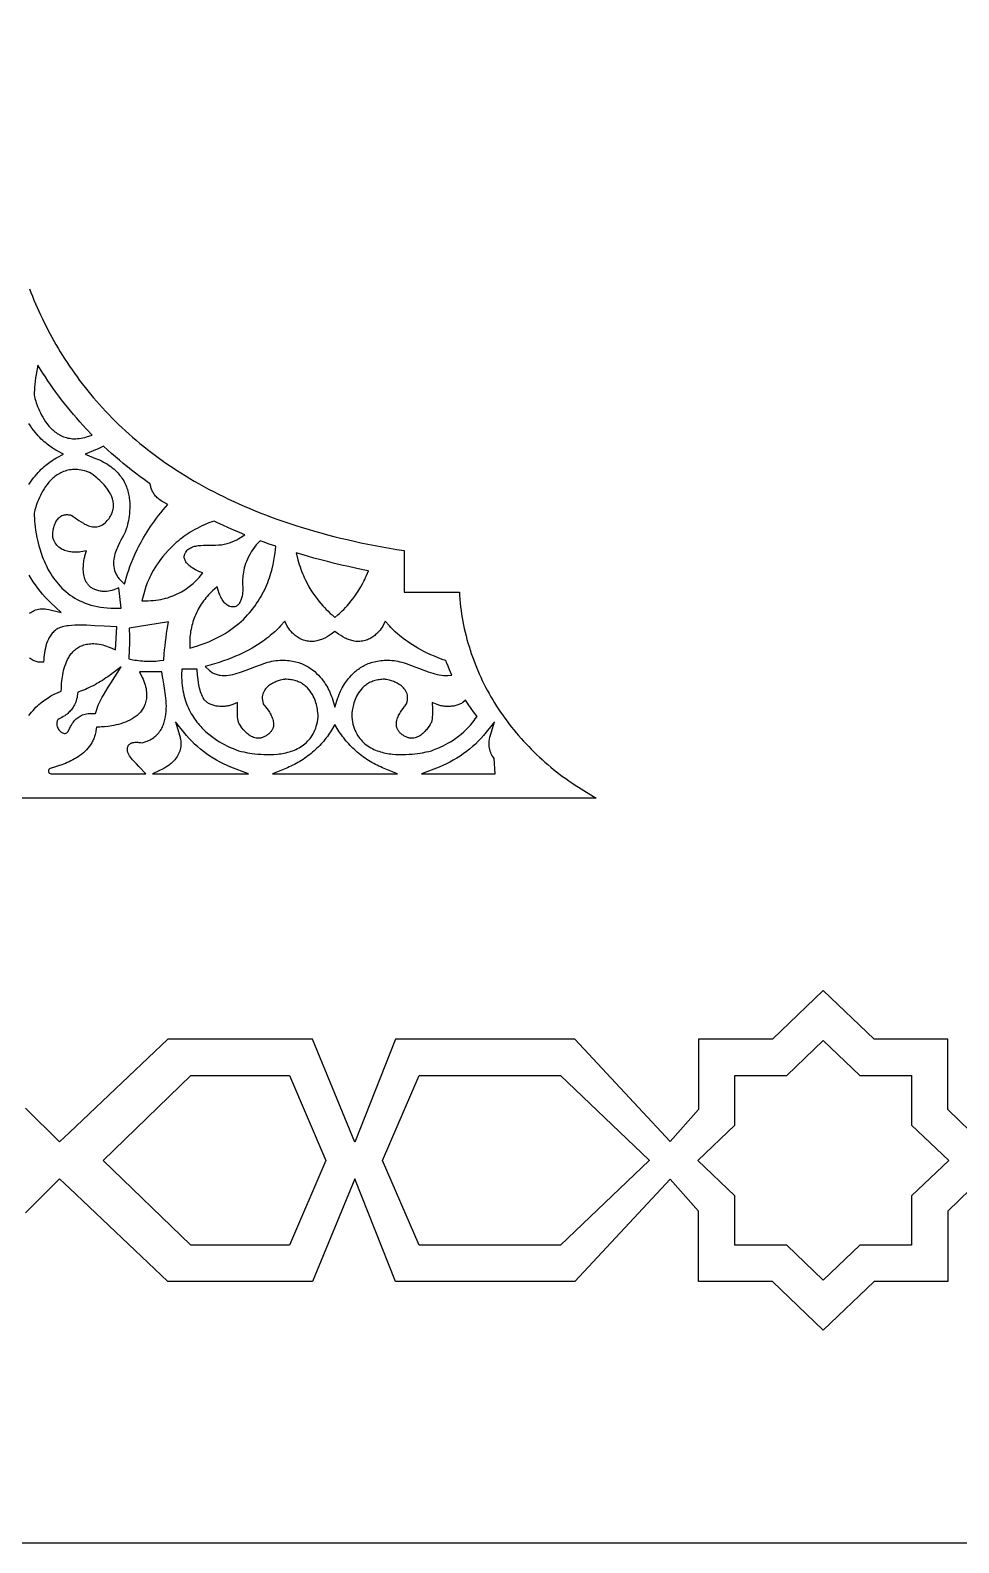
# Model space of a CAD drawing. Extents: x -1925 to 1925, y -1275 to 1275.
# Drawn here: x -1140 to -629, y -1275 to -443 of the extents above; entities that cross this region are included whole.
import ezdxf

# ---------------------------------------------------------------- set-up
doc = ezdxf.new("R2010")
doc.units = 0
doc.layers.add('LAYER_1', color=18, linetype='CONTINUOUS')

msp = doc.modelspace()

# ---------------------------------------------------------------- linework, layer by layer
at = {"layer": 'LAYER_1'}
for points in [[(-1925, -1275), (1925, -1275), (1925, 1275), (-1925, 1275)], [(-1105.64, -665.61), (-1108.75, -662.34), (-1110.58, -660.37), (-1112.38, -658.38), (-1114.14, -656.38), (-1115.88, -654.37), (-1117.57, -652.35), (-1119.24, -650.32), (-1120.87, -648.27), (-1122.47, -646.22), (-1124.03, -644.15), (-1125.57, -642.07), (-1127.07, -639.99), (-1128.54, -637.9), (-1129.98, -635.79), (-1131.39, -633.68), (-1132.77, -631.56), (-1135.51, -627.25), (-1136.47, -632.26), (-1136.79, -634.22), (-1137.05, -636.05), (-1137.24, -637.73), (-1137.38, -639.23), (-1137.48, -640.55), (-1137.56, -642.53), (-1137.55, -643.64), (-1137.43, -644.33), (-1137.16, -645.44), (-1136.71, -646.98), (-1136.41, -647.9), (-1136.07, -648.89), (-1135.67, -649.95), (-1135.22, -651.06), (-1134.72, -652.22), (-1134.16, -653.41), (-1133.53, -654.62), (-1132.85, -655.85), (-1132.11, -657.08), (-1131.3, -658.3), (-1130.41, -659.49), (-1129.47, -660.65), (-1128.96, -661.22), (-1128.44, -661.77), (-1127.9, -662.31), (-1127.34, -662.83), (-1126.76, -663.34), (-1126.15, -663.82), (-1125.53, -664.29), (-1124.89, -664.73), (-1124.23, -665.15), (-1123.54, -665.54), (-1122.84, -665.91), (-1122.11, -666.24), (-1121.36, -666.55), (-1120.59, -666.82), (-1119.8, -667.06), (-1118.99, -667.26), (-1118.15, -667.42), (-1117.3, -667.54), (-1116.43, -667.63), (-1115.53, -667.66), (-1114.62, -667.66), (-1113.69, -667.61), (-1112.74, -667.51), (-1111.77, -667.37), (-1110.79, -667.18), (-1109.78, -666.93), (-1108.76, -666.64)], [(-1073.67, -692.53), (-1074.59, -691.88), (-1077, -690.16), (-1079.38, -688.43), (-1081.71, -686.67), (-1084.01, -684.9), (-1086.27, -683.1), (-1088.5, -681.3), (-1090.68, -679.47), (-1092.83, -677.63), (-1094.95, -675.77), (-1097.03, -673.9), (-1099.34, -671.76), (-1100.47, -672.34), (-1101.63, -672.89), (-1102.71, -673.34), (-1103.85, -673.78), (-1105.04, -674.23), (-1109.48, -676.12), (-1105.04, -678.01), (-1103.85, -678.46), (-1102.71, -678.9), (-1101.63, -679.35), (-1100.47, -679.9), (-1099.36, -680.47), (-1098.3, -681.06), (-1097.3, -681.68), (-1096.34, -682.3), (-1095.44, -682.95), (-1094.58, -683.61), (-1093.76, -684.29), (-1093, -684.98), (-1092.27, -685.68), (-1091.59, -686.39), (-1090.95, -687.12), (-1090.35, -687.86), (-1089.78, -688.61), (-1089.26, -689.36), (-1088.77, -690.13), (-1088.31, -690.9), (-1087.89, -691.68), (-1087.5, -692.46), (-1087.15, -693.25), (-1086.82, -694.05), (-1086.53, -694.85), (-1086.26, -695.65), (-1086.02, -696.45), (-1085.81, -697.26), (-1085.62, -698.06), (-1085.46, -698.86), (-1085.32, -699.67), (-1085.2, -700.47), (-1085.11, -701.25), (-1084.98, -702.84), (-1084.93, -704.4), (-1084.94, -705.91), (-1085.02, -707.39), (-1085.14, -708.82), (-1085.31, -710.18), (-1085.51, -711.49), (-1085.74, -712.71), (-1085.98, -713.86), (-1086.23, -714.91), (-1086.48, -715.85), (-1086.96, -717.44), (-1087.32, -718.52), (-1087.52, -719.04), (-1087.67, -719.42), (-1087.86, -719.84), (-1088.39, -720.87), (-1089.79, -723.44), (-1090.58, -724.95), (-1091.38, -726.56), (-1091.76, -727.42), (-1092.13, -728.29), (-1092.49, -729.19), (-1092.81, -730.11), (-1093.1, -731.04), (-1093.36, -732), (-1093.57, -732.97), (-1093.74, -733.96), (-1093.85, -734.95), (-1093.9, -735.96), (-1093.88, -736.98), (-1093.78, -738.01), (-1093.61, -739.03), (-1093.35, -740.05), (-1092.99, -741.05), (-1092.77, -741.57), (-1092.53, -742.07), (-1092.27, -742.57), (-1091.98, -743.06), (-1091.66, -743.54), (-1091.31, -744.02), (-1090.94, -744.49), (-1090.54, -744.96), (-1090.12, -745.41), (-1087.92, -747.59), (-1086.17, -741.87), (-1085.54, -739.98), (-1084.83, -737.94), (-1084, -735.77), (-1083.07, -733.47), (-1082.01, -731.05), (-1080.82, -728.51), (-1080.17, -727.21), (-1079.48, -725.88), (-1078.76, -724.53), (-1077.99, -723.15), (-1077.19, -721.75), (-1076.34, -720.33), (-1075.45, -718.89), (-1074.51, -717.43), (-1073.53, -715.96), (-1072.5, -714.46), (-1071.42, -712.95), (-1070.3, -711.43), (-1069.12, -709.89), (-1067.88, -708.34), (-1066.6, -706.77), (-1064.02, -703.75), (-1066.44, -702.5), (-1067.11, -702.12), (-1067.74, -701.73), (-1068.33, -701.33), (-1068.88, -700.92), (-1069.4, -700.5), (-1069.88, -700.08), (-1070.32, -699.64), (-1070.73, -699.2), (-1071.11, -698.75), (-1071.46, -698.29), (-1071.78, -697.82), (-1072.08, -697.35), (-1072.34, -696.88), (-1072.58, -696.4), (-1072.8, -695.91), (-1072.99, -695.42), (-1073.15, -694.92), (-1073.3, -694.41), (-1073.42, -693.91), (-1073.53, -693.4)], [(-1089.64, -760.79), (-1091.05, -749.73), (-1093.8, -750.76), (-1094.77, -751.07), (-1095.75, -751.32), (-1096.74, -751.51), (-1097.73, -751.64), (-1098.72, -751.7), (-1099.7, -751.68), (-1100.17, -751.65), (-1100.64, -751.59), (-1101.3, -751.48), (-1101.93, -751.36), (-1102.53, -751.21), (-1103.1, -751.05), (-1103.64, -750.86), (-1104.15, -750.66), (-1104.63, -750.45), (-1105.08, -750.22), (-1105.51, -749.97), (-1105.92, -749.71), (-1106.31, -749.44), (-1106.67, -749.16), (-1107.01, -748.86), (-1107.33, -748.55), (-1107.63, -748.23), (-1107.91, -747.9), (-1108.18, -747.56), (-1108.43, -747.2), (-1108.66, -746.84), (-1108.87, -746.48), (-1109.27, -745.69), (-1109.6, -744.89), (-1109.87, -744.05), (-1110.09, -743.2), (-1110.26, -742.33), (-1110.39, -741.45), (-1110.47, -740.57), (-1110.52, -739.69), (-1110.53, -738.82), (-1110.5, -737.98), (-1110.46, -737.15), (-1110.39, -736.36), (-1110.3, -735.61), (-1110.2, -734.91), (-1109.98, -733.66), (-1109.77, -732.68), (-1109.6, -732.03), (-1108.74, -729.35), (-1111.98, -729.94), (-1112.71, -730.02), (-1113.66, -730.08), (-1114.78, -730.11), (-1116.03, -730.06), (-1116.68, -730.01), (-1117.35, -729.93), (-1118.03, -729.83), (-1118.73, -729.7), (-1119.42, -729.53), (-1120.11, -729.33), (-1120.79, -729.09), (-1121.47, -728.82), (-1122.12, -728.5), (-1122.76, -728.14), (-1123.37, -727.74), (-1123.96, -727.29), (-1124.52, -726.79), (-1125.05, -726.23), (-1125.54, -725.62), (-1126, -724.94), (-1126.42, -724.2), (-1126.79, -723.39), (-1127.12, -722.48), (-1127.26, -722.01), (-1127.37, -721.61), (-1127.37, -721.53), (-1127.37, -721.06), (-1127.34, -720.31), (-1127.27, -719.37), (-1127.12, -718.28), (-1126.9, -717.07), (-1126.75, -716.46), (-1126.58, -715.84), (-1126.39, -715.22), (-1126.16, -714.6), (-1125.91, -714), (-1125.63, -713.41), (-1125.32, -712.85), (-1124.98, -712.32), (-1124.61, -711.82), (-1124.21, -711.36), (-1123.78, -710.95), (-1123.31, -710.57), (-1122.81, -710.25), (-1122.27, -709.97), (-1121.66, -709.73), (-1121.36, -709.64), (-1121.04, -709.56), (-1120.69, -709.5), (-1120.34, -709.45), (-1119.96, -709.42), (-1119.57, -709.4), (-1119.16, -709.4), (-1118.73, -709.43), (-1118.28, -709.47), (-1117.85, -709.53), (-1117.67, -709.57), (-1117.46, -709.65), (-1117.17, -709.78), (-1116.85, -709.96), (-1116.03, -710.47), (-1115.1, -711.1), (-1112.94, -712.62), (-1111.74, -713.42), (-1110.48, -714.19), (-1109.81, -714.56), (-1109.13, -714.9), (-1108.44, -715.21), (-1107.73, -715.5), (-1107.01, -715.74), (-1106.27, -715.94), (-1105.51, -716.09), (-1104.74, -716.18), (-1103.95, -716.2), (-1103.16, -716.14), (-1102.36, -716), (-1101.56, -715.78), (-1100.78, -715.46), (-1100.01, -715.04), (-1099.26, -714.53), (-1098.55, -713.93), (-1097.92, -713.32), (-1097.34, -712.71), (-1096.81, -712.1), (-1096.33, -711.48), (-1095.9, -710.86), (-1095.5, -710.23), (-1095.16, -709.59), (-1094.85, -708.95), (-1094.59, -708.31), (-1094.38, -707.67), (-1094.2, -707.02), (-1094.06, -706.38), (-1093.97, -705.73), (-1093.91, -705.09), (-1093.89, -704.46), (-1093.9, -703.83), (-1093.95, -703.2), (-1094.03, -702.59), (-1094.14, -701.98), (-1094.28, -701.38), (-1094.44, -700.78), (-1094.63, -700.2), (-1094.85, -699.62), (-1095.09, -699.04), (-1095.61, -697.95), (-1096.21, -696.89), (-1096.87, -695.86), (-1097.57, -694.88), (-1098.32, -693.93), (-1099.09, -693.03), (-1099.88, -692.18), (-1100.67, -691.37), (-1101.47, -690.61), (-1102.26, -689.9), (-1103.03, -689.24), (-1103.77, -688.63), (-1105.11, -687.6), (-1106.23, -686.81), (-1107.07, -686.28), (-1107.62, -685.98), (-1108.76, -685.6), (-1109.78, -685.31), (-1110.79, -685.06), (-1111.77, -684.87), (-1112.74, -684.73), (-1113.69, -684.63), (-1114.62, -684.58), (-1115.53, -684.58), (-1116.43, -684.61), (-1117.3, -684.7), (-1118.15, -684.82), (-1118.99, -684.98), (-1119.8, -685.18), (-1120.59, -685.42), (-1121.36, -685.69), (-1122.11, -686), (-1122.84, -686.33), (-1123.54, -686.7), (-1124.23, -687.09), (-1124.89, -687.51), (-1125.53, -687.95), (-1126.15, -688.42), (-1126.76, -688.9), (-1127.34, -689.41), (-1127.9, -689.93), (-1128.44, -690.47), (-1128.96, -691.02), (-1129.47, -691.59), (-1130.41, -692.75), (-1131.3, -693.94), (-1132.11, -695.16), (-1132.85, -696.39), (-1133.53, -697.62), (-1134.16, -698.83), (-1134.72, -700.02), (-1135.22, -701.18), (-1135.67, -702.29), (-1136.07, -703.35), (-1136.41, -704.34), (-1136.71, -705.26), (-1137.16, -706.8), (-1137.43, -707.91), (-1137.55, -708.6), (-1137.56, -709.71), (-1137.48, -711.69), (-1137.38, -713.01), (-1137.24, -714.51), (-1137.05, -716.19), (-1136.79, -718.02), (-1136.47, -719.98), (-1136.07, -722.07), (-1135.58, -724.25), (-1135, -726.52), (-1134.32, -728.85), (-1133.94, -730.04), (-1133.53, -731.24), (-1133.09, -732.44), (-1132.63, -733.65), (-1132.13, -734.86), (-1131.59, -736.07), (-1131.03, -737.28), (-1130.42, -738.49), (-1129.79, -739.69), (-1129.11, -740.88), (-1128.4, -742.06), (-1127.65, -743.22), (-1126.86, -744.37), (-1126.03, -745.51), (-1125.15, -746.62), (-1124.23, -747.71), (-1123.27, -748.77), (-1122.26, -749.81), (-1121.21, -750.81), (-1120.1, -751.78), (-1118.95, -752.72), (-1117.75, -753.62), (-1116.51, -754.48), (-1115.2, -755.29), (-1113.85, -756.06), (-1112.45, -756.78), (-1110.99, -757.45), (-1109.48, -758.07), (-1107.92, -758.63), (-1106.3, -759.14), (-1104.62, -759.58), (-1102.89, -759.96), (-1101.1, -760.28), (-1099.26, -760.53), (-1097.35, -760.71), (-1095.39, -760.82), (-1093.37, -760.86)], [(-1021.65, -720.46), (-1024.47, -719.3), (-1027.6, -717.97), (-1030.69, -716.61), (-1033.74, -715.23), (-1036.74, -713.83), (-1038.55, -712.96), (-1039.28, -713.2), (-1040.82, -713.75), (-1042.32, -714.34), (-1043.78, -714.95), (-1045.2, -715.59), (-1046.58, -716.26), (-1047.93, -716.95), (-1049.23, -717.66), (-1050.5, -718.39), (-1051.73, -719.14), (-1052.92, -719.91), (-1054.08, -720.7), (-1055.2, -721.49), (-1056.28, -722.31), (-1057.33, -723.13), (-1058.35, -723.96), (-1059.33, -724.8), (-1060.28, -725.65), (-1061.19, -726.5), (-1062.07, -727.35), (-1062.91, -728.21), (-1063.73, -729.07), (-1065.26, -730.77), (-1066.67, -732.45), (-1067.96, -734.11), (-1069.13, -735.72), (-1070.19, -737.27), (-1071.14, -738.76), (-1071.99, -740.17), (-1072.73, -741.48), (-1073.37, -742.68), (-1073.92, -743.77), (-1074.37, -744.73), (-1075.02, -746.19), (-1075.34, -746.99), (-1075.7, -747.98), (-1076.04, -748.98), (-1076.63, -750.95), (-1077.18, -752.9), (-1078.3, -756.74), (-1074.85, -756.77), (-1073.38, -756.72), (-1071.95, -756.63), (-1070.56, -756.48), (-1069.19, -756.29), (-1067.87, -756.05), (-1066.57, -755.77), (-1065.32, -755.45), (-1064.09, -755.1), (-1062.91, -754.71), (-1061.76, -754.29), (-1060.64, -753.84), (-1059.56, -753.37), (-1058.52, -752.87), (-1057.52, -752.35), (-1056.55, -751.82), (-1055.61, -751.27), (-1054.72, -750.71), (-1053.86, -750.14), (-1053.04, -749.56), (-1052.25, -748.98), (-1051.5, -748.4), (-1050.12, -747.24), (-1048.88, -746.11), (-1047.79, -745.03), (-1046.85, -744.01), (-1044.67, -741.44), (-1046.92, -740.65), (-1047.34, -740.47), (-1047.98, -740.16), (-1048.78, -739.75), (-1049.68, -739.23), (-1050.64, -738.61), (-1051.12, -738.27), (-1051.6, -737.91), (-1052.06, -737.53), (-1052.51, -737.14), (-1052.94, -736.73), (-1053.34, -736.3), (-1053.7, -735.87), (-1054.03, -735.42), (-1054.31, -734.97), (-1054.54, -734.52), (-1054.73, -734.07), (-1054.86, -733.61), (-1054.94, -733.16), (-1054.97, -732.7), (-1054.95, -732.22), (-1054.85, -731.7), (-1054.79, -731.47), (-1054.7, -731.2), (-1054.59, -730.93), (-1054.46, -730.65), (-1054.3, -730.37), (-1054.14, -730.08), (-1053.69, -729.45), (-1053.32, -729.01), (-1052.92, -728.62), (-1052.5, -728.26), (-1052.04, -727.95), (-1051.56, -727.66), (-1051.04, -727.41), (-1050.49, -727.18), (-1049.91, -726.99), (-1049.3, -726.82), (-1048.66, -726.67), (-1048, -726.55), (-1047.32, -726.45), (-1045.86, -726.31), (-1044.34, -726.24), (-1041.14, -726.2), (-1039.5, -726.19), (-1037.84, -726.17), (-1036.18, -726.1), (-1034.54, -725.96), (-1033.72, -725.85), (-1032.91, -725.72), (-1032.11, -725.56), (-1031.32, -725.36), (-1029.98, -724.95), (-1028.66, -724.45), (-1027.36, -723.89), (-1026.1, -723.25), (-1024.88, -722.54)], [(-1051.81, -782.78), (-1047.75, -781.57), (-1045.6, -780.86), (-1043.52, -780.1), (-1041.51, -779.3), (-1039.57, -778.47), (-1037.69, -777.59), (-1035.89, -776.67), (-1034.14, -775.72), (-1032.47, -774.73), (-1030.85, -773.71), (-1029.3, -772.66), (-1027.81, -771.58), (-1026.38, -770.48), (-1025.01, -769.35), (-1023.69, -768.19), (-1022.44, -767.01), (-1021.23, -765.82), (-1020.09, -764.6), (-1018.99, -763.37), (-1017.95, -762.12), (-1016.96, -760.86), (-1016.01, -759.59), (-1015.12, -758.32), (-1014.27, -757.03), (-1013.47, -755.74), (-1012.72, -754.44), (-1012, -753.15), (-1011.33, -751.85), (-1010.7, -750.55), (-1010.11, -749.26), (-1009.56, -747.97), (-1009.04, -746.69), (-1008.56, -745.42), (-1008.11, -744.16), (-1007.7, -742.91), (-1007.32, -741.68), (-1006.97, -740.46), (-1006.65, -739.25), (-1006.09, -736.91), (-1005.63, -734.66), (-1005.27, -732.5), (-1004.99, -730.47), (-1004.77, -728.56), (-1004.63, -726.83), (-1008.19, -725.59), (-1011.53, -724.38), (-1013.23, -723.75), (-1014.18, -724.73), (-1015.33, -726.03), (-1016.37, -727.34), (-1017.31, -728.65), (-1018.16, -729.96), (-1018.93, -731.27), (-1019.6, -732.56), (-1020.2, -733.85), (-1020.73, -735.11), (-1021.18, -736.35), (-1021.57, -737.56), (-1021.9, -738.75), (-1022.17, -739.9), (-1022.39, -741.01), (-1022.56, -742.08), (-1022.69, -743.1), (-1022.78, -744.07), (-1022.84, -745), (-1022.88, -746.64), (-1022.85, -748.04), (-1022.78, -749.13), (-1022.72, -749.86), (-1022.7, -750.17), (-1022.73, -750.79), (-1022.77, -751.45), (-1022.85, -752.28), (-1022.99, -753.23), (-1023.18, -754.26), (-1023.45, -755.33), (-1023.61, -755.85), (-1023.79, -756.37), (-1023.99, -756.87), (-1024.21, -757.35), (-1024.45, -757.8), (-1024.71, -758.22), (-1024.99, -758.61), (-1025.29, -758.95), (-1025.61, -759.26), (-1025.94, -759.52), (-1026.29, -759.73), (-1026.66, -759.91), (-1027.07, -760.04), (-1027.51, -760.12), (-1028.01, -760.16), (-1028.56, -760.14), (-1029.18, -760.05), (-1029.87, -759.87), (-1030.14, -759.79), (-1030.4, -759.69), (-1030.96, -759.42), (-1031.48, -759.1), (-1031.97, -758.72), (-1032.45, -758.28), (-1032.91, -757.8), (-1033.34, -757.27), (-1033.75, -756.69), (-1034.14, -756.08), (-1034.51, -755.44), (-1034.85, -754.78), (-1035.16, -754.1), (-1035.45, -753.41), (-1035.71, -752.73), (-1036.9, -749.17), (-1039.38, -751.34), (-1040.15, -752.06), (-1040.91, -752.81), (-1041.65, -753.58), (-1042.36, -754.38), (-1043.05, -755.2), (-1043.72, -756.04), (-1044.37, -756.9), (-1044.99, -757.77), (-1045.59, -758.67), (-1046.16, -759.58), (-1046.71, -760.51), (-1047.24, -761.46), (-1047.74, -762.41), (-1048.21, -763.38), (-1048.66, -764.37), (-1049.08, -765.36), (-1049.48, -766.36), (-1049.84, -767.37), (-1050.18, -768.39), (-1050.49, -769.42), (-1050.77, -770.45), (-1051.03, -771.49), (-1051.25, -772.53), (-1051.44, -773.57), (-1051.6, -774.61), (-1051.73, -775.66), (-1051.82, -776.71), (-1051.89, -777.75), (-1051.92, -778.79), (-1051.92, -779.83)], [(-987.38, -747.1), (-986.31, -749.05), (-985.21, -750.88), (-984.11, -752.6), (-983, -754.21), (-981.9, -755.7), (-980.82, -757.09), (-979.76, -758.36), (-978.75, -759.52), (-977.78, -760.58), (-976.87, -761.52), (-976.02, -762.37), (-974.59, -763.71), (-973.57, -764.62), (-972.02, -765.99), (-970.48, -764.62), (-969.45, -763.71), (-968.02, -762.37), (-967.17, -761.52), (-966.26, -760.58), (-965.3, -759.52), (-964.28, -758.36), (-963.22, -757.09), (-962.14, -755.7), (-961.04, -754.21), (-959.94, -752.6), (-958.83, -750.88), (-957.74, -749.05), (-956.67, -747.1), (-956.14, -746.08), (-955.63, -745.04), (-955.13, -743.96), (-954.64, -742.86), (-953.56, -740.33), (-956.72, -739.7), (-960.69, -738.87), (-964.62, -738.02), (-968.5, -737.14), (-972.33, -736.22), (-976.12, -735.28), (-979.86, -734.31), (-983.56, -733.32), (-987.21, -732.29), (-990.82, -731.24), (-993.42, -730.46), (-992.4, -734.34), (-992.03, -735.64), (-991.64, -736.92), (-991.23, -738.16), (-990.8, -739.38), (-990.35, -740.57), (-989.89, -741.73), (-989.41, -742.86), (-988.92, -743.96), (-988.41, -745.04)], [(-1066.21, -789.46), (-1065.95, -785.99), (-1065.76, -783.76), (-1065.54, -781.53), (-1065.29, -779.31), (-1065.01, -777.08), (-1064.7, -774.87), (-1064.36, -772.65), (-1063.65, -768.38), (-1085.2, -771.83), (-1085.14, -776.71), (-1085.18, -780.29), (-1085.3, -783.87), (-1085.55, -788.76), (-1083.26, -789.21), (-1082.22, -789.4), (-1081.17, -789.56), (-1080.12, -789.69), (-1079.06, -789.81), (-1078, -789.9), (-1076.94, -789.98), (-1075.88, -790.02), (-1074.82, -790.05), (-1073.75, -790.06), (-1072.69, -790.04), (-1071.63, -790), (-1070.57, -789.93), (-1069.51, -789.85), (-1068.46, -789.74)], [(-909.76, -792.8), (-910.56, -790.76), (-910.83, -790.03), (-911.13, -789.73), (-912.98, -789.06), (-915.18, -788.21), (-917.28, -787.34), (-919.28, -786.46), (-921.19, -785.56), (-923.01, -784.66), (-924.74, -783.75), (-926.38, -782.84), (-927.93, -781.94), (-929.39, -781.04), (-930.77, -780.15), (-932.07, -779.27), (-933.28, -778.41), (-934.41, -777.58), (-935.47, -776.76), (-936.45, -775.97), (-937.35, -775.22), (-938.94, -773.8), (-940.25, -772.56), (-941.28, -771.5), (-942.07, -770.65), (-944.47, -768), (-945.71, -770.68), (-946.08, -771.35), (-946.58, -772.1), (-947.18, -772.92), (-947.9, -773.76), (-948.72, -774.62), (-949.15, -775.03), (-949.62, -775.44), (-950.11, -775.85), (-950.62, -776.24), (-951.15, -776.62), (-951.7, -776.98), (-952.27, -777.33), (-952.86, -777.65), (-953.48, -777.95), (-954.11, -778.22), (-954.75, -778.46), (-955.42, -778.67), (-956.1, -778.85), (-956.8, -778.99), (-957.52, -779.1), (-958.26, -779.17), (-959.02, -779.19), (-959.79, -779.18), (-960.58, -779.11), (-961.4, -778.99), (-962.04, -778.87), (-962.69, -778.72), (-963.33, -778.54), (-963.97, -778.34), (-964.6, -778.11), (-965.23, -777.86), (-965.85, -777.59), (-966.46, -777.3), (-967.68, -776.65), (-968.86, -775.95), (-970.01, -775.19), (-972.02, -773.72), (-974.04, -775.19), (-975.18, -775.95), (-976.36, -776.65), (-977.59, -777.3), (-978.19, -777.59), (-978.82, -777.86), (-979.45, -778.11), (-980.08, -778.34), (-980.72, -778.54), (-981.36, -778.72), (-982, -778.87), (-982.64, -778.99), (-983.46, -779.11), (-984.25, -779.18), (-985.03, -779.19), (-985.78, -779.17), (-986.52, -779.1), (-987.24, -778.99), (-987.94, -778.85), (-988.62, -778.67), (-989.29, -778.46), (-989.94, -778.22), (-990.57, -777.95), (-991.18, -777.65), (-991.77, -777.33), (-992.34, -776.98), (-992.9, -776.62), (-993.43, -776.24), (-993.94, -775.85), (-994.43, -775.44), (-994.89, -775.03), (-995.33, -774.62), (-996.15, -773.76), (-996.86, -772.92), (-997.47, -772.1), (-997.96, -771.35), (-998.34, -770.68), (-999.58, -768), (-1001.97, -770.65), (-1002.76, -771.5), (-1003.8, -772.56), (-1005.11, -773.81), (-1005.86, -774.49), (-1006.69, -775.21), (-1007.6, -775.97), (-1008.57, -776.76), (-1009.63, -777.58), (-1010.76, -778.41), (-1011.98, -779.27), (-1013.27, -780.15), (-1014.65, -781.04), (-1016.12, -781.94), (-1017.67, -782.84), (-1019.3, -783.75), (-1021.03, -784.66), (-1022.85, -785.56), (-1024.76, -786.46), (-1026.77, -787.34), (-1028.87, -788.21), (-1031.07, -789.06), (-1033.36, -789.89), (-1035.76, -790.7), (-1038.26, -791.48), (-1043.48, -792.97), (-1041.04, -795.17), (-1040.56, -795.56), (-1040.07, -795.92), (-1039.57, -796.24), (-1039.06, -796.54), (-1038.54, -796.8), (-1038.01, -797.04), (-1037.47, -797.24), (-1036.92, -797.42), (-1036.37, -797.57), (-1035.81, -797.69), (-1035.23, -797.79), (-1034.11, -797.91), (-1032.95, -797.94), (-1031.79, -797.89), (-1030.61, -797.77), (-1029.42, -797.58), (-1028.23, -797.34), (-1027.03, -797.05), (-1025.82, -796.71), (-1024.61, -796.33), (-1023.38, -795.92), (-1020.94, -795.03), (-1018.49, -794.09), (-1016.05, -793.13), (-1013.62, -792.2), (-1012.43, -791.77), (-1011.25, -791.36), (-1010.08, -790.98), (-1008.92, -790.63), (-1007.79, -790.33), (-1006.68, -790.08), (-1005.59, -789.88), (-1004.53, -789.73), (-1003.41, -789.62), (-1002.32, -789.55), (-1001.25, -789.52), (-1000.21, -789.51), (-999.19, -789.54), (-998.2, -789.61), (-997.24, -789.7), (-996.3, -789.82), (-995.38, -789.97), (-994.49, -790.14), (-993.62, -790.35), (-992.78, -790.57), (-991.95, -790.82), (-991.15, -791.1), (-990.38, -791.39), (-989.62, -791.71), (-988.88, -792.04), (-988.17, -792.4), (-987.48, -792.77), (-986.8, -793.16), (-986.15, -793.56), (-985.51, -793.98), (-984.9, -794.41), (-984.31, -794.85), (-983.16, -795.78), (-982.1, -796.74), (-981.1, -797.73), (-980.18, -798.74), (-979.32, -799.76), (-978.53, -800.79), (-977.81, -801.82), (-977.15, -802.83), (-976.54, -803.82), (-976, -804.78), (-975.52, -805.7), (-975.09, -806.56), (-974.4, -808.13), (-973.9, -809.39), (-973.6, -810.27), (-972.02, -815.36), (-970.45, -810.27), (-970.14, -809.39), (-969.65, -808.12), (-969.33, -807.38), (-968.95, -806.57), (-968.53, -805.7), (-968.04, -804.78), (-967.5, -803.82), (-966.9, -802.83), (-966.23, -801.82), (-965.51, -800.79), (-964.72, -799.76), (-963.86, -798.74), (-962.94, -797.73), (-961.95, -796.74), (-960.87, -795.77), (-960.32, -795.31), (-959.74, -794.85), (-959.15, -794.41), (-958.53, -793.98), (-957.9, -793.56), (-957.24, -793.16), (-956.57, -792.77), (-955.87, -792.4), (-955.16, -792.04), (-954.42, -791.71), (-953.67, -791.39), (-952.89, -791.1), (-952.09, -790.82), (-951.27, -790.57), (-950.42, -790.35), (-949.55, -790.14), (-948.66, -789.97), (-947.75, -789.82), (-946.81, -789.7), (-945.84, -789.61), (-944.85, -789.54), (-943.84, -789.51), (-942.79, -789.52), (-941.73, -789.55), (-940.63, -789.62), (-939.52, -789.73), (-938.45, -789.88), (-937.36, -790.08), (-936.25, -790.33), (-935.12, -790.63), (-933.97, -790.98), (-932.8, -791.35), (-930.42, -792.2), (-928, -793.13), (-925.55, -794.09), (-923.1, -795.03), (-920.66, -795.92), (-919.44, -796.33), (-918.22, -796.71), (-917.02, -797.05), (-915.81, -797.34), (-914.62, -797.58), (-913.43, -797.77), (-912.26, -797.89), (-911.09, -797.94), (-909.95, -797.91), (-907.65, -797.71), (-908.92, -794.82)], [(-1089.77, -793.22), (-1097.09, -798.59), (-1098.05, -799.26), (-1099.02, -799.92), (-1100, -800.57), (-1101, -801.19), (-1102.02, -801.8), (-1103.04, -802.39), (-1104.08, -802.96), (-1105.12, -803.51), (-1106.18, -804.04), (-1107.25, -804.55), (-1108.33, -805.05), (-1109.41, -805.52), (-1110.51, -805.98), (-1111.61, -806.41), (-1113.58, -807.14), (-1113.83, -809.06), (-1114, -809.99), (-1114.2, -810.87), (-1114.45, -811.71), (-1114.72, -812.51), (-1115.02, -813.26), (-1115.35, -813.96), (-1115.71, -814.63), (-1116.08, -815.26), (-1116.47, -815.86), (-1116.88, -816.42), (-1117.3, -816.94), (-1117.72, -817.43), (-1118.16, -817.89), (-1118.6, -818.32), (-1119.04, -818.72), (-1119.48, -819.09), (-1119.91, -819.42), (-1120.76, -820.03), (-1121.56, -820.53), (-1122.27, -820.93), (-1123.43, -821.52), (-1123.87, -821.74), (-1124.33, -822.04), (-1124.66, -822.46), (-1124.85, -822.8), (-1125, -823.14), (-1125.11, -823.52), (-1125.18, -824.16), (-1125.15, -824.82), (-1125.04, -825.45), (-1124.86, -826.06), (-1124.62, -826.65), (-1124.32, -827.22), (-1123.98, -827.75), (-1123.59, -828.25), (-1123.14, -828.71), (-1122.64, -829.12), (-1122.05, -829.46), (-1121.43, -829.67), (-1121.02, -829.74), (-1120.63, -829.75), (-1120.23, -829.7), (-1119.63, -829.53), (-1119.15, -829.13), (-1118.9, -828.76), (-1118.65, -828.25), (-1118.02, -826.89), (-1117.61, -826.05), (-1117.09, -825.14), (-1116.48, -824.17), (-1116.14, -823.69), (-1115.76, -823.21), (-1115.36, -822.73), (-1114.93, -822.27), (-1114.47, -821.81), (-1113.98, -821.38), (-1113.45, -820.96), (-1112.89, -820.57), (-1112.3, -820.21), (-1111.67, -819.88), (-1111, -819.58), (-1110.29, -819.33), (-1109.54, -819.11), (-1108.73, -818.94), (-1107.88, -818.81), (-1106.98, -818.75), (-1106.02, -818.74), (-1103.76, -818.86), (-1103.09, -816.52), (-1102.71, -815.37), (-1102.27, -814.23), (-1101.79, -813.11), (-1101.27, -811.99), (-1100.7, -810.88), (-1100.11, -809.78), (-1099.48, -808.68), (-1098.15, -806.48), (-1096.77, -804.29), (-1095.36, -802.1)], [(-981.3, -820.34), (-981.32, -819.56), (-981.4, -818.47), (-981.56, -817.14), (-981.67, -816.38), (-981.82, -815.58), (-982, -814.74), (-982.22, -813.87), (-982.47, -812.96), (-982.77, -812.04), (-983.11, -811.11), (-983.51, -810.16), (-983.96, -809.22), (-984.47, -808.27), (-985.03, -807.35), (-985.67, -806.44), (-986.37, -805.56), (-987.15, -804.71), (-988, -803.92), (-988.46, -803.52), (-988.94, -803.16), (-989.44, -802.8), (-989.95, -802.47), (-990.49, -802.15), (-991.05, -801.84), (-991.63, -801.56), (-992.23, -801.3), (-992.86, -801.06), (-993.5, -800.84), (-994.17, -800.64), (-994.85, -800.47), (-995.56, -800.33), (-996.29, -800.2), (-997.04, -800.11), (-997.81, -800.04), (-998.61, -800), (-999.49, -799.98), (-999.87, -800.02), (-1000.44, -800.12), (-1001.2, -800.28), (-1002.13, -800.52), (-1003.2, -800.84), (-1004.35, -801.25), (-1004.96, -801.5), (-1005.57, -801.77), (-1006.19, -802.08), (-1006.81, -802.41), (-1007.42, -802.78), (-1008.02, -803.18), (-1008.6, -803.62), (-1009.17, -804.1), (-1009.7, -804.63), (-1010.2, -805.2), (-1010.66, -805.81), (-1011.06, -806.48), (-1011.41, -807.2), (-1011.68, -807.96), (-1011.88, -808.77), (-1012, -809.62), (-1012.02, -810.5), (-1011.95, -811.42), (-1011.78, -812.36), (-1011.46, -813.52), (-1011.13, -814.02), (-1010.7, -814.53), (-1010.16, -815.2), (-1009.52, -816.04), (-1008.81, -817.02), (-1008.07, -818.14), (-1007.72, -818.73), (-1007.39, -819.34), (-1007.07, -819.98), (-1006.77, -820.62), (-1006.51, -821.28), (-1006.28, -821.95), (-1006.1, -822.62), (-1005.96, -823.28), (-1005.87, -823.95), (-1005.83, -824.6), (-1005.85, -825.25), (-1005.93, -825.88), (-1006.08, -826.53), (-1006.17, -826.82), (-1006.29, -827.13), (-1006.42, -827.44), (-1006.58, -827.75), (-1006.75, -828.05), (-1006.95, -828.36), (-1007.17, -828.67), (-1007.41, -828.97), (-1007.69, -829.28), (-1007.98, -829.58), (-1008.31, -829.89), (-1008.67, -830.19), (-1009.06, -830.49), (-1009.48, -830.79), (-1009.9, -831.06), (-1010.32, -831.31), (-1010.73, -831.53), (-1011.13, -831.72), (-1011.52, -831.88), (-1011.91, -832.03), (-1012.29, -832.14), (-1012.66, -832.24), (-1013.03, -832.31), (-1013.39, -832.37), (-1013.75, -832.4), (-1014.08, -832.42), (-1014.79, -832.4), (-1015.46, -832.32), (-1016.13, -832.17), (-1016.78, -831.97), (-1017.42, -831.71), (-1018.04, -831.4), (-1018.66, -831.05), (-1019.25, -830.65), (-1019.83, -830.22), (-1020.39, -829.76), (-1020.92, -829.27), (-1021.43, -828.77), (-1021.92, -828.25), (-1022.37, -827.74), (-1023.2, -826.7), (-1023.9, -825.73), (-1024.45, -824.87), (-1024.86, -824.17), (-1025.09, -823.73), (-1025.12, -823.66), (-1025.31, -822.72), (-1025.48, -821.66), (-1025.6, -820.58), (-1025.68, -819.5), (-1025.73, -818.4), (-1025.75, -817.3), (-1025.73, -816.2), (-1025.61, -812.7), (-1028.29, -813.86), (-1028.77, -814.05), (-1029.28, -814.22), (-1029.81, -814.38), (-1030.35, -814.51), (-1030.9, -814.63), (-1031.47, -814.73), (-1032.05, -814.82), (-1032.64, -814.88), (-1033.24, -814.92), (-1033.84, -814.95), (-1034.44, -814.96), (-1035.04, -814.94), (-1035.65, -814.91), (-1036.24, -814.85), (-1036.83, -814.78), (-1037.42, -814.69), (-1037.99, -814.58), (-1038.56, -814.44), (-1039.11, -814.29), (-1039.64, -814.12), (-1040.16, -813.93), (-1040.65, -813.72), (-1041.13, -813.49), (-1041.58, -813.25), (-1042.01, -812.99), (-1042.41, -812.71), (-1042.78, -812.41), (-1043.13, -812.1), (-1043.45, -811.78), (-1043.74, -811.44), (-1044, -811.08), (-1044.5, -810.28), (-1044.94, -809.46), (-1045.34, -808.61), (-1045.69, -807.73), (-1046.01, -806.82), (-1046.29, -805.89), (-1046.53, -804.94), (-1046.75, -803.97), (-1046.93, -802.99), (-1047.1, -802), (-1047.37, -799.96), (-1047.6, -797.91), (-1047.95, -794.51), (-1056.33, -794.51), (-1056.41, -797.5), (-1056.41, -799.02), (-1056.36, -800.5), (-1056.26, -801.95), (-1056.13, -803.37), (-1055.95, -804.76), (-1055.73, -806.11), (-1055.47, -807.43), (-1055.18, -808.72), (-1054.85, -809.98), (-1054.48, -811.21), (-1054.09, -812.4), (-1053.66, -813.57), (-1053.2, -814.7), (-1052.71, -815.8), (-1052.2, -816.88), (-1051.66, -817.92), (-1051.1, -818.93), (-1050.51, -819.92), (-1049.9, -820.87), (-1049.28, -821.8), (-1048.63, -822.69), (-1047.97, -823.56), (-1047.3, -824.4), (-1046.61, -825.21), (-1045.91, -826), (-1045.2, -826.76), (-1044.48, -827.49), (-1043.75, -828.2), (-1043.01, -828.89), (-1041.53, -830.17), (-1040.04, -831.35), (-1038.55, -832.45), (-1037.08, -833.45), (-1035.64, -834.36), (-1034.23, -835.19), (-1032.87, -835.93), (-1031.57, -836.6), (-1030.34, -837.18), (-1029.19, -837.7), (-1028.13, -838.14), (-1026.35, -838.83), (-1025.07, -839.26), (-1024.37, -839.48), (-1023.65, -839.66), (-1022.2, -839.98), (-1020.13, -840.38), (-1018.88, -840.59), (-1017.52, -840.79), (-1016.04, -840.97), (-1014.47, -841.14), (-1012.82, -841.27), (-1011.09, -841.36), (-1009.31, -841.4), (-1007.48, -841.39), (-1005.61, -841.31), (-1003.73, -841.15), (-1002.77, -841.04), (-1001.82, -840.91), (-1000.87, -840.76), (-999.93, -840.58), (-998.98, -840.38), (-998.04, -840.14), (-997.11, -839.89), (-996.19, -839.6), (-995.27, -839.28), (-994.37, -838.93), (-993.48, -838.54), (-992.6, -838.12), (-991.74, -837.66), (-990.9, -837.17), (-990.09, -836.64), (-989.29, -836.07), (-988.52, -835.45), (-987.77, -834.8), (-987.06, -834.1), (-986.37, -833.36), (-985.72, -832.57), (-985.1, -831.74), (-984.53, -830.86), (-983.99, -829.94), (-983.49, -828.97), (-983.04, -827.96), (-982.63, -826.89), (-982.27, -825.78), (-981.95, -824.62), (-981.69, -823.41), (-981.48, -822.16), (-981.31, -820.81)], [(-900.09, -811.49), (-901.63, -812.71), (-902.04, -812.99), (-902.46, -813.25), (-902.92, -813.49), (-903.39, -813.72), (-903.89, -813.93), (-904.4, -814.12), (-904.94, -814.29), (-905.49, -814.44), (-906.05, -814.58), (-906.62, -814.69), (-907.21, -814.78), (-907.8, -814.85), (-908.4, -814.91), (-909, -814.94), (-909.6, -814.96), (-910.2, -814.95), (-910.8, -814.92), (-911.4, -814.88), (-911.99, -814.82), (-912.57, -814.73), (-913.14, -814.63), (-913.7, -814.51), (-914.24, -814.38), (-914.76, -814.22), (-915.27, -814.05), (-915.76, -813.86), (-918.43, -812.7), (-918.31, -816.2), (-918.3, -817.3), (-918.31, -818.4), (-918.36, -819.5), (-918.44, -820.58), (-918.56, -821.66), (-918.73, -822.72), (-918.92, -823.66), (-918.95, -823.73), (-919.18, -824.17), (-919.59, -824.87), (-920.15, -825.73), (-920.84, -826.7), (-921.68, -827.74), (-922.13, -828.25), (-922.61, -828.77), (-923.12, -829.27), (-923.66, -829.76), (-924.21, -830.22), (-924.79, -830.65), (-925.39, -831.05), (-926, -831.4), (-926.63, -831.71), (-927.27, -831.97), (-927.92, -832.17), (-928.58, -832.32), (-929.26, -832.4), (-929.96, -832.42), (-930.3, -832.4), (-930.65, -832.37), (-931.01, -832.31), (-931.38, -832.24), (-931.75, -832.14), (-932.13, -832.03), (-932.52, -831.88), (-932.91, -831.72), (-933.32, -831.53), (-933.72, -831.31), (-934.14, -831.06), (-934.56, -830.79), (-934.98, -830.49), (-935.37, -830.19), (-935.73, -829.89), (-936.06, -829.58), (-936.36, -829.28), (-936.63, -828.97), (-936.88, -828.67), (-937.1, -828.36), (-937.29, -828.05), (-937.47, -827.75), (-937.62, -827.44), (-937.76, -827.13), (-937.87, -826.82), (-937.96, -826.53), (-938.11, -825.88), (-938.19, -825.25), (-938.21, -824.6), (-938.18, -823.95), (-938.09, -823.28), (-937.95, -822.62), (-937.76, -821.95), (-937.54, -821.28), (-937.27, -820.62), (-936.98, -819.98), (-936.66, -819.34), (-936.32, -818.73), (-935.97, -818.14), (-935.24, -817.02), (-934.53, -816.04), (-933.88, -815.2), (-933.34, -814.53), (-932.92, -814.02), (-932.58, -813.52), (-932.26, -812.36), (-932.1, -811.42), (-932.02, -810.5), (-932.05, -809.62), (-932.16, -808.77), (-932.36, -807.96), (-932.64, -807.2), (-932.98, -806.48), (-933.39, -805.81), (-933.84, -805.2), (-934.34, -804.63), (-934.88, -804.1), (-935.44, -803.62), (-936.02, -803.18), (-936.62, -802.78), (-937.24, -802.41), (-937.85, -802.08), (-938.47, -801.77), (-939.08, -801.5), (-939.7, -801.25), (-940.85, -800.84), (-941.91, -800.52), (-942.85, -800.28), (-943.61, -800.12), (-944.17, -800.02), (-944.55, -799.98), (-945.44, -800), (-946.23, -800.04), (-947, -800.11), (-947.76, -800.2), (-948.48, -800.33), (-949.19, -800.47), (-949.88, -800.64), (-950.54, -800.84), (-951.19, -801.06), (-951.81, -801.3), (-952.41, -801.56), (-952.99, -801.84), (-953.55, -802.15), (-954.09, -802.47), (-954.61, -802.8), (-955.1, -803.16), (-955.58, -803.52), (-956.05, -803.92), (-956.89, -804.71), (-957.67, -805.56), (-958.37, -806.44), (-959.01, -807.35), (-959.58, -808.27), (-960.09, -809.22), (-960.53, -810.16), (-960.93, -811.11), (-961.28, -812.04), (-961.57, -812.96), (-961.83, -813.87), (-962.04, -814.74), (-962.22, -815.58), (-962.37, -816.38), (-962.49, -817.14), (-962.64, -818.47), (-962.72, -819.56), (-962.74, -820.34), (-962.73, -820.81), (-962.57, -822.16), (-962.35, -823.41), (-962.09, -824.62), (-961.78, -825.78), (-961.41, -826.89), (-961.01, -827.96), (-960.55, -828.97), (-960.06, -829.94), (-959.52, -830.86), (-958.94, -831.74), (-958.32, -832.57), (-957.67, -833.36), (-956.99, -834.1), (-956.27, -834.8), (-955.53, -835.45), (-954.76, -836.07), (-953.96, -836.64), (-953.14, -837.17), (-952.3, -837.66), (-951.44, -838.12), (-950.57, -838.54), (-949.68, -838.93), (-948.77, -839.28), (-947.86, -839.6), (-946.93, -839.89), (-946, -840.14), (-945.06, -840.38), (-944.12, -840.58), (-943.17, -840.76), (-942.22, -840.91), (-941.27, -841.04), (-940.31, -841.15), (-938.43, -841.31), (-936.57, -841.39), (-934.74, -841.4), (-932.95, -841.36), (-931.22, -841.27), (-929.57, -841.14), (-928, -840.97), (-926.53, -840.79), (-925.16, -840.59), (-923.91, -840.38), (-921.84, -839.98), (-920.4, -839.66), (-919.67, -839.48), (-918.97, -839.26), (-917.69, -838.83), (-915.91, -838.14), (-914.85, -837.7), (-913.7, -837.18), (-912.47, -836.6), (-911.17, -835.93), (-909.81, -835.19), (-908.41, -834.36), (-906.96, -833.45), (-905.49, -832.45), (-904, -831.35), (-902.51, -830.17), (-901.04, -828.89), (-900.3, -828.2), (-899.57, -827.49), (-898.85, -826.76), (-898.14, -826), (-897.43, -825.21), (-896.75, -824.4), (-896.07, -823.56), (-895.41, -822.69), (-894.77, -821.8), (-893.8, -820.37), (-895.71, -817.83), (-897.02, -816.02), (-898.3, -814.18)], [(-1072.38, -851.96), (-1019.63, -851.96), (-1029.39, -848.29), (-1031.38, -847.46), (-1033.34, -846.56), (-1035.27, -845.59), (-1037.18, -844.55), (-1039.04, -843.45), (-1040.87, -842.28), (-1042.66, -841.05), (-1044.4, -839.77), (-1046.09, -838.43), (-1047.73, -837.03), (-1049.31, -835.59), (-1050.83, -834.1), (-1052.29, -832.56), (-1053.69, -830.98), (-1059.86, -823.45), (-1057.44, -831.33), (-1057.29, -831.89), (-1057.16, -832.44), (-1057.06, -832.97), (-1056.9, -834.04), (-1056.83, -835.04), (-1056.83, -836.01), (-1056.9, -836.94), (-1057.03, -837.82), (-1057.21, -838.68), (-1057.45, -839.5), (-1057.74, -840.28), (-1058.07, -841.03), (-1058.44, -841.75), (-1058.85, -842.44), (-1059.28, -843.1), (-1059.74, -843.72), (-1060.23, -844.31), (-1060.72, -844.87), (-1061.23, -845.39), (-1061.74, -845.88), (-1062.26, -846.34), (-1062.76, -846.76), (-1063.25, -847.14), (-1064.2, -847.82), (-1065.03, -848.35), (-1065.7, -848.74), (-1066.16, -848.99)], [(-924.41, -851.96), (-883.91, -851.96), (-884.36, -843.64), (-884.76, -843.1), (-885.2, -842.44), (-885.6, -841.75), (-885.97, -841.03), (-886.3, -840.28), (-886.59, -839.5), (-886.83, -838.68), (-887.02, -837.82), (-887.15, -836.94), (-887.21, -836.01), (-887.21, -835.04), (-887.14, -834.04), (-886.99, -832.99), (-886.75, -831.88), (-886.6, -831.33), (-884.19, -823.45), (-890.35, -830.98), (-891.75, -832.56), (-893.21, -834.1), (-894.73, -835.59), (-896.32, -837.03), (-897.96, -838.43), (-899.65, -839.77), (-901.39, -841.05), (-903.17, -842.28), (-905, -843.45), (-906.87, -844.55), (-908.77, -845.59), (-910.7, -846.56), (-912.67, -847.46), (-914.65, -848.29)], [(-972.02, -824.83), (-973.85, -827.92), (-974.41, -828.81), (-974.99, -829.69), (-975.59, -830.56), (-976.21, -831.42), (-976.85, -832.27), (-977.52, -833.11), (-978.2, -833.94), (-978.91, -834.76), (-979.63, -835.56), (-980.37, -836.35), (-981.13, -837.13), (-981.91, -837.89), (-982.7, -838.64), (-983.51, -839.37), (-984.34, -840.09), (-985.18, -840.79), (-986.03, -841.47), (-986.9, -842.14), (-987.79, -842.79), (-988.68, -843.43), (-989.59, -844.04), (-990.51, -844.64), (-991.44, -845.21), (-992.38, -845.77), (-993.33, -846.3), (-994.29, -846.82), (-995.26, -847.31), (-996.24, -847.78), (-997.23, -848.23), (-998.22, -848.66), (-1006.37, -851.96), (-937.67, -851.96), (-945.83, -848.66), (-946.82, -848.23), (-947.8, -847.78), (-948.78, -847.31), (-949.75, -846.82), (-950.71, -846.3), (-951.66, -845.77), (-952.6, -845.21), (-953.53, -844.64), (-954.45, -844.04), (-955.36, -843.43), (-956.26, -842.79), (-957.14, -842.14), (-958.01, -841.47), (-958.86, -840.79), (-959.71, -840.09), (-960.53, -839.37), (-961.34, -838.64), (-962.14, -837.89), (-962.91, -837.13), (-963.67, -836.35), (-964.41, -835.56), (-965.14, -834.76), (-965.84, -833.94), (-966.53, -833.11), (-967.19, -832.27), (-967.83, -831.42), (-968.46, -830.56), (-969.06, -829.69), (-969.64, -828.81), (-970.19, -827.92)], [(-634.22, -1064.65), (-654.6, -1084.1), (-654.6, -1111.37), (-683.18, -1111.37), (-703.22, -1130.5), (-703.22, -1130.5), (-703.23, -1130.5), (-723.27, -1111.37), (-751.85, -1111.37), (-751.85, -1084.1), (-772.22, -1064.65), (-751.85, -1045.19), (-751.85, -1017.92), (-723.27, -1017.92), (-703.23, -998.79), (-703.22, -998.79), (-703.22, -998.79), (-683.18, -1017.92), (-654.6, -1017.92), (-654.6, -1045.19)], [(-976.95, -1064.65), (-997, -1111.37), (-1051.31, -1111.37), (-1099.68, -1064.65), (-1051.31, -1017.92), (-997, -1017.92)], [(-799.11, -1064.65), (-799.03, -1064.72), (-847.92, -1111.37), (-925.58, -1111.37), (-945.86, -1064.66), (-945.85, -1064.65), (-945.86, -1064.63), (-925.58, -1017.92), (-847.92, -1017.92), (-799.03, -1064.57)]]:
    msp.add_lwpolyline(points, close=True, dxfattribs=at)
for points in [[(-1140.17, -585.15), (-1139.36, -587.21), (-1138.53, -589.28), (-1137.68, -591.35), (-1136.8, -593.41), (-1135.9, -595.47), (-1134.98, -597.52), (-1134.03, -599.57), (-1133.06, -601.62), (-1132.07, -603.66), (-1131.04, -605.7), (-1130, -607.74), (-1128.93, -609.77), (-1127.83, -611.79), (-1126.71, -613.81), (-1125.56, -615.82), (-1124.38, -617.83), (-1123.18, -619.82), (-1121.94, -621.82), (-1120.69, -623.8), (-1119.4, -625.78), (-1118.08, -627.75), (-1116.74, -629.71), (-1115.37, -631.66), (-1113.97, -633.61), (-1112.54, -635.54), (-1111.08, -637.47), (-1109.59, -639.39), (-1108.07, -641.29), (-1106.51, -643.19), (-1104.93, -645.07), (-1103.32, -646.95), (-1101.67, -648.81), (-1100, -650.67), (-1098.29, -652.51), (-1096.55, -654.34), (-1094.77, -656.15), (-1092.96, -657.96), (-1091.12, -659.75), (-1089.25, -661.53), (-1087.34, -663.29), (-1085.4, -665.04), (-1083.42, -666.78), (-1081.41, -668.5), (-1079.36, -670.21), (-1077.28, -671.91), (-1075.16, -673.58), (-1073.01, -675.25), (-1070.82, -676.89), (-1068.59, -678.52), (-1066.33, -680.14), (-1064.03, -681.74), (-1061.69, -683.32), (-1059.31, -684.88), (-1056.9, -686.43), (-1054.45, -687.95), (-1051.95, -689.46), (-1049.42, -690.96), (-1046.85, -692.43), (-1044.24, -693.88), (-1041.59, -695.32), (-1038.9, -696.73), (-1036.17, -698.12), (-1033.4, -699.5), (-1030.59, -700.85), (-1027.74, -702.18), (-1024.84, -703.5), (-1021.9, -704.79), (-1018.92, -706.05), (-1015.9, -707.3), (-1012.84, -708.52), (-1009.73, -709.73), (-1006.57, -710.9), (-1003.38, -712.06), (-1000.14, -713.19), (-996.85, -714.3), (-993.52, -715.38), (-990.15, -716.44), (-986.73, -717.48), (-983.26, -718.49), (-979.75, -719.47), (-976.2, -720.43), (-972.59, -721.36), (-968.94, -722.27), (-965.24, -723.15), (-961.5, -724), (-957.7, -724.83), (-953.86, -725.63), (-949.97, -726.4), (-946.03, -727.14), (-942.05, -727.86), (-938.01, -728.54), (-933.92, -729.2), (-933.88, -751.98), (-903.49, -751.98), (-903.45, -753.91), (-903.29, -755.97), (-903.09, -758.02), (-902.86, -760.06), (-902.6, -762.09), (-902.3, -764.11), (-901.97, -766.13), (-901.62, -768.13), (-901.23, -770.13), (-900.81, -772.12), (-900.35, -774.09), (-899.87, -776.06), (-899.36, -778.02), (-898.82, -779.97), (-898.24, -781.91), (-897.64, -783.83), (-897.01, -785.75), (-896.35, -787.66), (-895.65, -789.55), (-894.93, -791.43), (-894.19, -793.3), (-893.41, -795.16), (-892.6, -797.01), (-891.77, -798.84), (-890.91, -800.66), (-890.02, -802.47), (-889.1, -804.26), (-888.16, -806.04), (-887.19, -807.81), (-886.19, -809.57), (-885.17, -811.31), (-884.12, -813.03), (-883.04, -814.74), (-881.94, -816.44), (-880.82, -818.12), (-879.66, -819.79), (-878.49, -821.44), (-877.28, -823.07), (-876.06, -824.69), (-874.81, -826.29), (-873.53, -827.88), (-872.23, -829.45), (-870.91, -831), (-869.56, -832.54), (-868.19, -834.06), (-866.8, -835.56), (-865.38, -837.05), (-863.94, -838.51), (-862.48, -839.96), (-861, -841.39), (-859.49, -842.8), (-857.97, -844.19), (-856.42, -845.56), (-854.85, -846.92), (-853.26, -848.25), (-851.65, -849.56), (-850.02, -850.86), (-848.36, -852.13), (-846.69, -853.38), (-845, -854.62), (-843.29, -855.83), (-841.55, -857.02), (-839.8, -858.19), (-838.03, -859.34), (-828.3, -865.46), (-1510.52, -865.46)], [(-1140.55, -692.9), (-1139.68, -691.61), (-1138.81, -690.39), (-1137.94, -689.24), (-1137.06, -688.16), (-1136.2, -687.13), (-1135.33, -686.18), (-1134.48, -685.28), (-1133.64, -684.44), (-1132.82, -683.65), (-1132.02, -682.93), (-1131.24, -682.25), (-1130.48, -681.64), (-1129.04, -680.54), (-1127.74, -679.64), (-1126.6, -678.91), (-1125.63, -678.34), (-1124.86, -677.91), (-1121.48, -676.12), (-1124.86, -674.33), (-1125.63, -673.9), (-1126.6, -673.33), (-1127.74, -672.61), (-1129.04, -671.7), (-1130.48, -670.6), (-1131.24, -669.99), (-1132.02, -669.31), (-1132.82, -668.59), (-1133.64, -667.8), (-1134.48, -666.96), (-1135.33, -666.06), (-1136.2, -665.11), (-1137.06, -664.08), (-1137.94, -663), (-1138.81, -661.85), (-1139.68, -660.63), (-1140.55, -659.34)], [(-1140.11, -763.67), (-1139.5, -763.25), (-1138.86, -762.85), (-1138.19, -762.48), (-1137.49, -762.15), (-1136.76, -761.86), (-1135.99, -761.61), (-1135.19, -761.42), (-1134.35, -761.28), (-1133.47, -761.19), (-1132.56, -761.17), (-1131.6, -761.22), (-1130.6, -761.34), (-1129.55, -761.54), (-1122.77, -763.33), (-1128.55, -757.83), (-1130.04, -756.31), (-1131.5, -754.75), (-1132.91, -753.15), (-1134.27, -751.51), (-1135.58, -749.83), (-1136.85, -748.11), (-1138.06, -746.36), (-1139.22, -744.58), (-1140.33, -742.76)], [(-1140.47, -819.96), (-1139.73, -818.97), (-1138.97, -818.01), (-1138.19, -817.1), (-1137.39, -816.23), (-1136.58, -815.4), (-1135.75, -814.6), (-1134.92, -813.85), (-1134.08, -813.14), (-1133.24, -812.46), (-1132.4, -811.82), (-1131.57, -811.22), (-1130.74, -810.65), (-1129.92, -810.12), (-1129.12, -809.63), (-1128.34, -809.17), (-1127.58, -808.75), (-1126.12, -808.01), (-1124.79, -807.4), (-1122.7, -806.55), (-1122.62, -805.08), (-1122.58, -804.04), (-1122.5, -802.57), (-1122.33, -800.74), (-1122.21, -799.72), (-1122.05, -798.64), (-1121.86, -797.51), (-1121.63, -796.34), (-1121.36, -795.14), (-1121.03, -793.93), (-1120.65, -792.72), (-1120.22, -791.5), (-1119.73, -790.31), (-1119.18, -789.14), (-1118.56, -787.99), (-1118.23, -787.45), (-1117.88, -786.91), (-1117.51, -786.39), (-1117.13, -785.88), (-1116.72, -785.39), (-1116.3, -784.92), (-1115.86, -784.46), (-1115.4, -784.02), (-1114.91, -783.6), (-1114.41, -783.21), (-1113.89, -782.83), (-1113.34, -782.48), (-1112.77, -782.15), (-1112.18, -781.84), (-1111.56, -781.57), (-1110.91, -781.31), (-1110.24, -781.09), (-1109.54, -780.89), (-1108.81, -780.72), (-1108.06, -780.59), (-1107.26, -780.49), (-1106.44, -780.42), (-1105.59, -780.39), (-1104.69, -780.39), (-1103.77, -780.43), (-1102.82, -780.52), (-1101.8, -780.66), (-1100.79, -780.85), (-1099.78, -781.1), (-1098.78, -781.39), (-1097.77, -781.73), (-1096.77, -782.1), (-1095.78, -782.5), (-1092.84, -783.75), (-1092.03, -771.2), (-1099.01, -770.8), (-1104.13, -770.51), (-1108.85, -770.3), (-1111.07, -770.25), (-1113.17, -770.23), (-1115.15, -770.27), (-1117.02, -770.36), (-1118.76, -770.52), (-1119.6, -770.63), (-1120.39, -770.77), (-1121.16, -770.92), (-1121.9, -771.1), (-1122.61, -771.3), (-1123.28, -771.54), (-1123.93, -771.8), (-1124.54, -772.1), (-1125.12, -772.44), (-1125.65, -772.82), (-1126.19, -773.25), (-1126.69, -773.7), (-1127.16, -774.17), (-1127.6, -774.66), (-1128.01, -775.16), (-1128.41, -775.69), (-1128.77, -776.23), (-1129.11, -776.78), (-1129.43, -777.34), (-1129.74, -777.93), (-1130.26, -779.1), (-1130.72, -780.32), (-1131.1, -781.57), (-1131.42, -782.83), (-1131.69, -784.1), (-1131.91, -785.38), (-1132.08, -786.65), (-1132.22, -787.92), (-1132.32, -789.18), (-1132.4, -790.48), (-1132.81, -790.56), (-1133.47, -790.64), (-1134.11, -790.66), (-1134.73, -790.64), (-1135.33, -790.56), (-1135.92, -790.44), (-1136.5, -790.28), (-1137.06, -790.08), (-1137.61, -789.84), (-1138.15, -789.57), (-1138.68, -789.26), (-1139.2, -788.93), (-1139.7, -788.56), (-1140.19, -788.17)], [(-616.23, -1054.63), (-634.6, -1036.63), (-634.6, -997.92), (-675.17, -997.92), (-703.22, -971.15), (-731.28, -997.92), (-771.84, -997.92), (-771.84, -1036.63), (-787.55, -1054.33), (-839.9, -997.92), (-938.69, -997.92), (-961.17, -1054.57), (-984.32, -997.92), (-988.45, -997.92), (-1064.03, -997.92), (-1118.05, -1049.35), (-1123.64, -1054.53), (-1142.3, -1035.87)], [(-616.23, -1074.66), (-634.6, -1092.66), (-634.6, -1131.37), (-675.17, -1131.37), (-703.24, -1158.02), (-731.28, -1131.37), (-771.84, -1131.37), (-771.84, -1092.66), (-787.55, -1074.96), (-839.9, -1131.37), (-938.69, -1131.37), (-961.17, -1074.73), (-984.32, -1131.37), (-988.45, -1131.37), (-1064.03, -1131.37), (-1118.05, -1079.94), (-1123.64, -1074.76), (-1142.3, -1093.42)]]:
    msp.add_lwpolyline(points, dxfattribs=at)
msp.add_lwpolyline([(-1128.72, -849.03, 0.862321), (-1128.28, -851.96), (-1076.06, -851.96), (-1079.88, -848), (-1081.32, -846.54), (-1082.74, -845.07), (-1083.39, -844.34), (-1084, -843.61), (-1084.56, -842.87), (-1085.05, -842.14), (-1085.48, -841.4), (-1085.65, -841.06), (-1085.8, -840.7), (-1085.93, -840.35), (-1086.05, -840), (-1086.13, -839.65), (-1086.2, -839.31), (-1086.24, -838.97), (-1086.25, -838.62), (-1086.24, -838.28), (-1086.21, -837.93), (-1086.13, -837.49), (-1086.03, -837.11), (-1085.9, -836.78), (-1085.76, -836.48), (-1085.6, -836.22), (-1085.42, -835.99), (-1085.22, -835.79), (-1085, -835.6), (-1084.77, -835.44), (-1084.51, -835.29), (-1084.24, -835.15), (-1083.94, -835.03), (-1083.63, -834.93), (-1083.32, -834.85), (-1082.62, -834.72), (-1081.92, -834.65), (-1081.22, -834.63), (-1080.56, -834.65), (-1079.95, -834.69), (-1078.95, -834.81), (-1078.2, -834.88), (-1077.07, -834.58), (-1076.2, -834.3), (-1075.37, -834), (-1074.58, -833.66), (-1073.82, -833.29), (-1073.09, -832.89), (-1072.4, -832.47), (-1071.75, -832.02), (-1071.13, -831.54), (-1070.54, -831.03), (-1069.99, -830.51), (-1069.47, -829.96), (-1068.98, -829.38), (-1068.52, -828.79), (-1068.1, -828.19), (-1067.71, -827.56), (-1067.35, -826.92), (-1067.01, -826.27), (-1066.71, -825.6), (-1066.43, -824.92), (-1066.18, -824.24), (-1065.95, -823.54), (-1065.75, -822.83), (-1065.57, -822.11), (-1065.28, -820.67), (-1065.06, -819.21), (-1064.92, -817.73), (-1064.85, -816.25), (-1064.83, -814.76), (-1064.86, -813.29), (-1064.94, -811.82), (-1065.06, -810.38), (-1065.21, -808.96), (-1065.39, -807.58), (-1065.58, -806.23), (-1065.79, -804.93), (-1066.22, -802.5), (-1066.63, -800.35), (-1066.97, -798.54), (-1067.39, -795.82), (-1079.64, -795.82), (-1078.1, -798.99), (-1077.64, -800.01), (-1077.21, -801.03), (-1076.83, -802.05), (-1076.49, -803.08), (-1076.21, -804.11), (-1076, -805.14), (-1075.84, -806.18), (-1075.76, -807.1), (-1075.72, -808), (-1075.72, -808.86), (-1075.75, -809.69), (-1075.82, -810.5), (-1075.93, -811.27), (-1076.08, -812.01), (-1076.25, -812.72), (-1076.46, -813.41), (-1076.69, -814.07), (-1076.96, -814.71), (-1077.25, -815.32), (-1077.57, -815.91), (-1077.91, -816.48), (-1078.28, -817.03), (-1078.67, -817.56), (-1079.09, -818.06), (-1079.53, -818.55), (-1079.99, -819.02), (-1080.47, -819.47), (-1080.96, -819.9), (-1081.48, -820.32), (-1082.01, -820.72), (-1082.56, -821.1), (-1083.13, -821.46), (-1083.7, -821.8), (-1084.89, -822.45), (-1086.12, -823.03), (-1087.37, -823.55), (-1088.64, -824.02), (-1089.92, -824.42), (-1091.18, -824.78), (-1092.43, -825.09), (-1093.65, -825.35), (-1094.83, -825.57), (-1095.96, -825.75), (-1097.02, -825.9), (-1098.94, -826.1), (-1100.46, -826.21), (-1101.51, -826.25), (-1103.32, -826.29), (-1103.59, -828.29), (-1103.7, -828.98), (-1103.84, -829.64), (-1104, -830.3), (-1104.17, -830.93), (-1104.37, -831.55), (-1104.58, -832.16), (-1104.81, -832.75), (-1105.06, -833.33), (-1105.33, -833.89), (-1105.61, -834.44), (-1105.91, -834.97), (-1106.22, -835.49), (-1106.54, -835.99), (-1107.24, -836.98), (-1107.99, -837.92), (-1108.79, -838.8), (-1109.63, -839.64), (-1110.51, -840.44), (-1111.42, -841.19), (-1112.36, -841.9), (-1113.33, -842.57), (-1114.32, -843.2), (-1115.33, -843.8), (-1116.34, -844.35), (-1117.36, -844.87), (-1118.38, -845.36), (-1119.39, -845.81), (-1120.4, -846.23), (-1121.38, -846.62), (-1122.34, -846.98), (-1124.2, -847.62), (-1125.9, -848.17)], format="xyb", close=True, dxfattribs=at)

doc.saveas('drawing.dxf')
